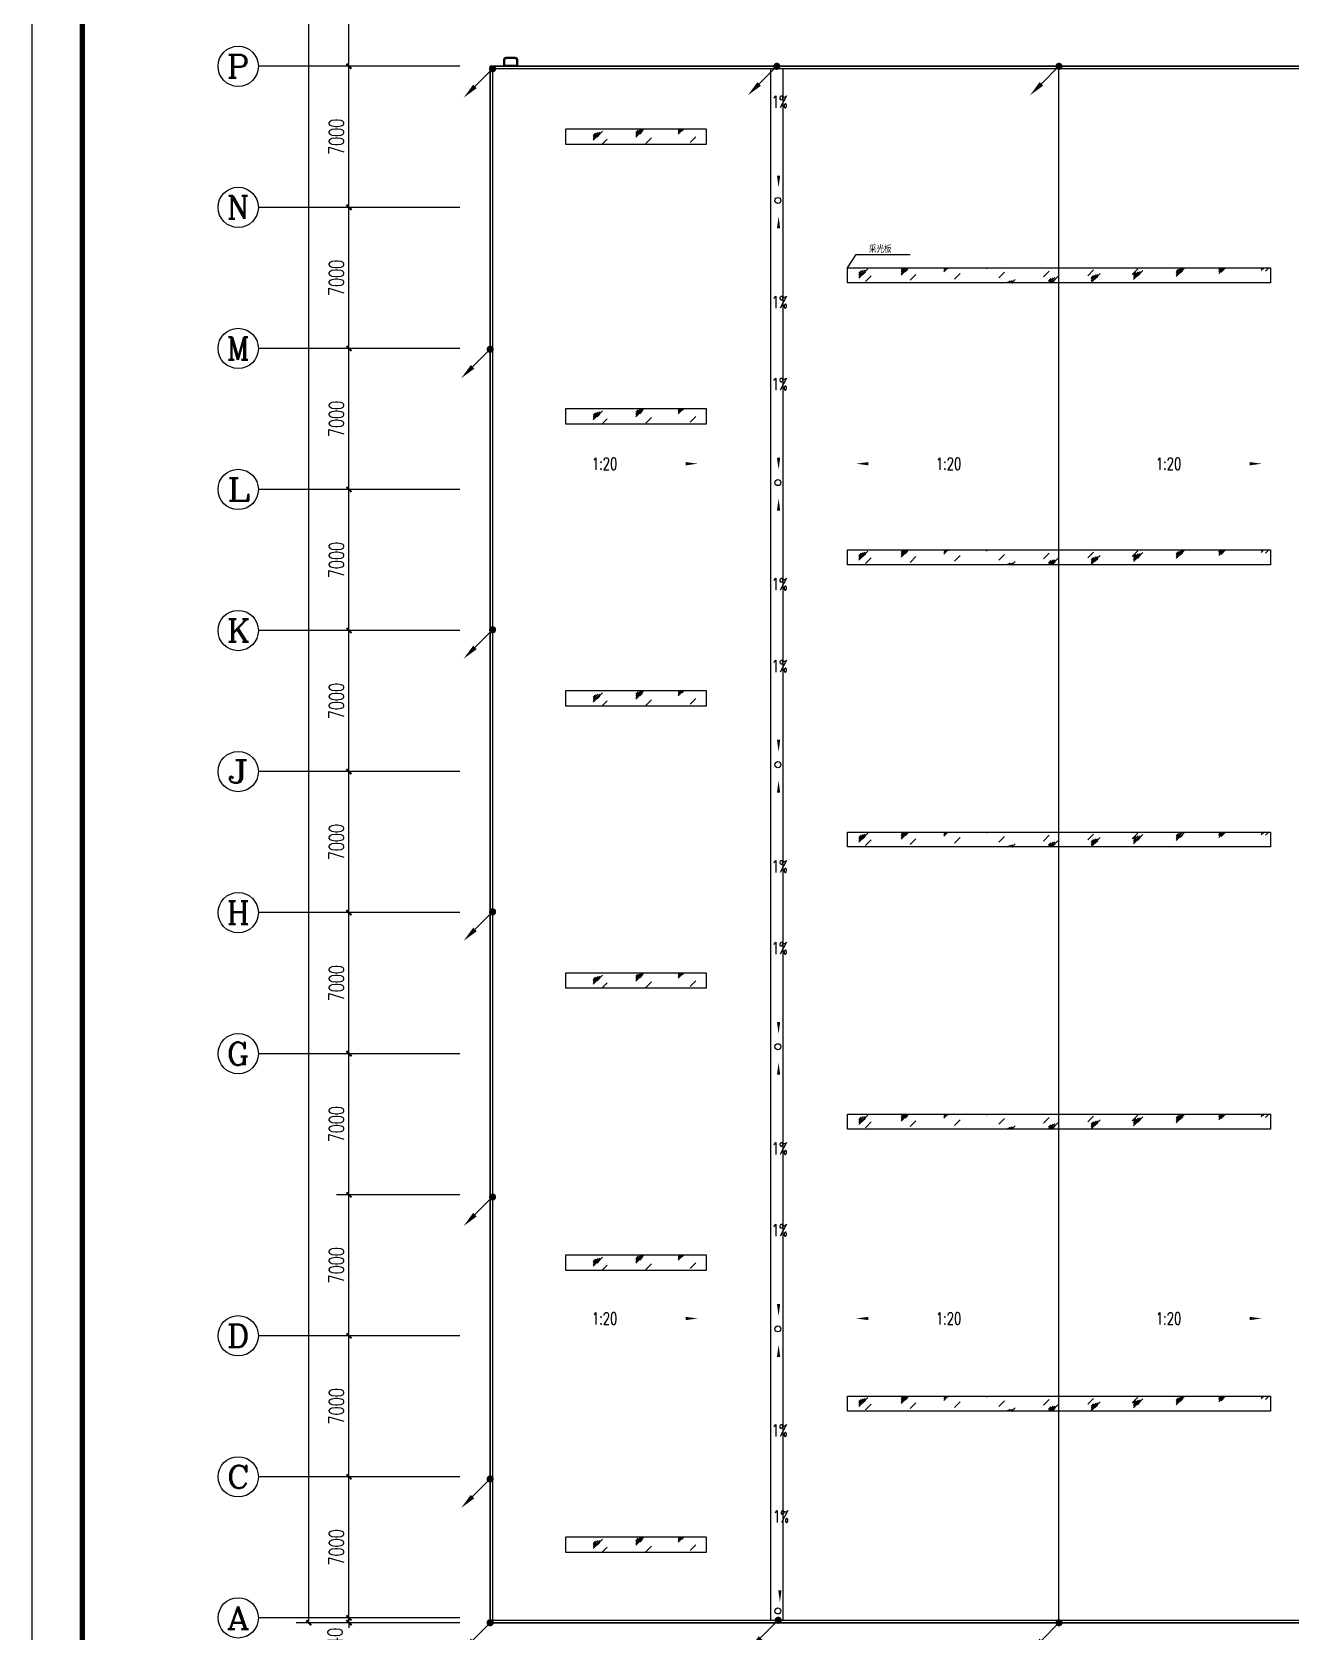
# Model space of a CAD drawing. Extents: x -496980 to 486425, y -292187 to -29437.
# Drawn here: x 337925 to 400385, y -241066 to -161663 of the extents above; entities that cross this region are included whole.
import ezdxf
from ezdxf.enums import TextEntityAlignment as Align

# ---------------------------------------------------------------- set-up
doc = ezdxf.new("R2010")
doc.units = 0
doc.header["$LTSCALE"] = 1000
doc.header["$MEASUREMENT"] = 0
doc.linetypes.add('30', pattern=[0])
for name, color, linetype in [('AXIS', 3, 'Continuous'), ('AXIS_TEXT', 7, 'Continuous'), ('DIM_SYMB', 3, 'Continuous'), ('killer_tk3.0000', 1, 'Continuous'), ('LWIRE', 4, 'Continuous'), ('PUB_TEXT', 7, 'Continuous'), ('PUB_TITLE', 4, 'Continuous')]:
    doc.layers.add(name, color=color, linetype=linetype)
doc.styles.add('-宋体', font='', dxfattribs={"width": 0.8})
doc.styles.add('_TCH_AXIS', font='COMPLEX', dxfattribs={"bigfont": 'GBCBIG'})
doc.styles.add('_TCH_DIM', font='SIMPLEX', dxfattribs={"bigfont": 'GBCBIG'})
doc.styles.add('_TCH_DIM_T3', font='SIMPLEX', dxfattribs={"width": 0.705882, "bigfont": 'GBCBIG'})
doc.styles.add('COMPLEX', font='COMPLEX')
doc.styles.get("Standard").update_dxf_attribs({"font": 'gbenor.shx', "bigfont": 'gbcbig.shx'})
doc.styles.get('-宋体').set_extended_font_data('SimSun')
doc.dimstyles.new('_TCH_ARCH&&250', dxfattribs={"dimtxt": 743.75, "dimasz": 250, "dimexe": 625, "dimexo": 750, "dimgap": 250, "dimtad": 1, "dimdec": 0, "dimzin": 0, "dimdsep": 46, "dimtxsty": '_TCH_DIM_T3', "dimblk": 'ARCHTICK', "dimcen": 0.09, "dimclrt": 7, "dimazin": 2, "dimtfac": 1, "dimtdec": 0, "dimtix": 1, "dimtmove": 2, "dimatfit": 3, "dimfxl": 0, "dimtolj": 1, "dimtzin": 0, "dimarcsym": 0})

# ---------------------------------------------------------------- blocks, each defined once
blk = doc.blocks.new('$TelecSys$00000080')
for p, q in [((-0.7, -0.7), (0, 0)), ((0.104, 0.104), (0.104, 0.104)), ((-0.104, -0.104), (-0.104, -0.104))]:
    blk.add_line(p, q)
at = {"const_width": 0.142}
blk.add_lwpolyline([(0.071, 0, 1), (-0.071, 0, 1)], format="xyb", close=True, dxfattribs=at)
blk.add_solid([(-0.63, -0.77), (-0.77, -0.63), (-1.15, -1.15)])
at = {"width": 0.8, "flags": 9}
blk.add_attdef('A', (0, 0), '', height=0.00002, rotation=180, dxfattribs=at)
blk = doc.blocks.new('_ArchTick')
at = {"color": 0, "linetype": 'ByBlock', "const_width": 0.4}
blk.add_lwpolyline([(-0.5, -0.5), (0.5, 0.5)], dxfattribs=at)
blk = doc.blocks.new('*D214')
at = {"layer": 'AXIS', "color": 0, "lineweight": -2}
for p, q in [((359163, -240366), (353038, -240366)), ((353663, -240366), (353663, -240116)), ((353663, -240606), (353663, -240366)), ((359163, -240606), (353038, -240606)), ((353663, -240606), (353663, -240856))]:
    blk.add_line(p, q, dxfattribs=at)
at = {"layer": 'Defpoints', "color": 0}
for p in [(353663, -240366), (359913, -240366), (359913, -240606)]:
    blk.add_point(p, dxfattribs=at)
at = {"layer": 'AXIS', "color": 0, "lineweight": -2, "xscale": 250, "yscale": 250, "zscale": 250}
for p, rotation in [((353663, -240366), 270), ((353663, -240606), 90)]:
    blk.add_blockref('_ArchTick', p, dxfattribs=dict(at, rotation=rotation))
at = {"layer": 'AXIS', "color": 7, "insert": (352976, -241531), "char_height": 743.8, "attachment_point": 5, "rotation": 90, "style": '_TCH_DIM_T3'}
blk.add_mtext('\\A1;240', dxfattribs=at)
blk = doc.blocks.new('*D215')
at = {"layer": 'AXIS', "color": 0, "lineweight": -2}
for p, q in [((359163, -233366), (353038, -233366)), ((353663, -240366), (353663, -233366)), ((359163, -240366), (353038, -240366))]:
    blk.add_line(p, q, dxfattribs=at)
at = {"layer": 'Defpoints', "color": 0}
for p in [(353663, -233366), (359913, -233366), (359913, -240366)]:
    blk.add_point(p, dxfattribs=at)
at = {"layer": 'AXIS', "color": 0, "lineweight": -2, "xscale": 250, "yscale": 250, "zscale": 250}
for p, rotation in [((353663, -233366), 90), ((353663, -240366), 270)]:
    blk.add_blockref('_ArchTick', p, dxfattribs=dict(at, rotation=rotation))
at = {"layer": 'AXIS', "color": 7, "insert": (353041, -236866), "char_height": 743.8, "attachment_point": 5, "rotation": 90, "style": '_TCH_DIM_T3'}
blk.add_mtext('\\A1;7000', dxfattribs=at)
blk = doc.blocks.new('*D216')
at = {"layer": 'AXIS', "color": 0, "lineweight": -2}
for p, q in [((359163, -226366), (353038, -226366)), ((353663, -233366), (353663, -226366)), ((359163, -233366), (353038, -233366))]:
    blk.add_line(p, q, dxfattribs=at)
at = {"layer": 'Defpoints', "color": 0}
for p in [(353663, -226366), (359913, -226366), (359913, -233366)]:
    blk.add_point(p, dxfattribs=at)
at = {"layer": 'AXIS', "color": 0, "lineweight": -2, "xscale": 250, "yscale": 250, "zscale": 250}
for p, rotation in [((353663, -226366), 90), ((353663, -233366), 270)]:
    blk.add_blockref('_ArchTick', p, dxfattribs=dict(at, rotation=rotation))
at = {"layer": 'AXIS', "color": 7, "insert": (353041, -229866), "char_height": 743.8, "attachment_point": 5, "rotation": 90, "style": '_TCH_DIM_T3'}
blk.add_mtext('\\A1;7000', dxfattribs=at)
blk = doc.blocks.new('*D217')
at = {"layer": 'AXIS', "color": 0, "lineweight": -2}
for p, q in [((359163, -219366), (353038, -219366)), ((353663, -226366), (353663, -219366)), ((359163, -226366), (353038, -226366))]:
    blk.add_line(p, q, dxfattribs=at)
at = {"layer": 'Defpoints', "color": 0}
for p in [(353663, -219366), (359913, -219366), (359913, -226366)]:
    blk.add_point(p, dxfattribs=at)
at = {"layer": 'AXIS', "color": 0, "lineweight": -2, "xscale": 250, "yscale": 250, "zscale": 250}
for p, rotation in [((353663, -219366), 90), ((353663, -226366), 270)]:
    blk.add_blockref('_ArchTick', p, dxfattribs=dict(at, rotation=rotation))
at = {"layer": 'AXIS', "color": 7, "insert": (353041, -222866), "char_height": 743.8, "attachment_point": 5, "rotation": 90, "style": '_TCH_DIM_T3'}
blk.add_mtext('\\A1;7000', dxfattribs=at)
blk = doc.blocks.new('*D218')
at = {"layer": 'AXIS', "color": 0, "lineweight": -2}
for p, q in [((359163, -212366), (353038, -212366)), ((353663, -219366), (353663, -212366)), ((359163, -219366), (353038, -219366))]:
    blk.add_line(p, q, dxfattribs=at)
at = {"layer": 'Defpoints', "color": 0}
for p in [(353663, -212366), (359913, -212366), (359913, -219366)]:
    blk.add_point(p, dxfattribs=at)
at = {"layer": 'AXIS', "color": 0, "lineweight": -2, "xscale": 250, "yscale": 250, "zscale": 250}
for p, rotation in [((353663, -212366), 90), ((353663, -219366), 270)]:
    blk.add_blockref('_ArchTick', p, dxfattribs=dict(at, rotation=rotation))
at = {"layer": 'AXIS', "color": 7, "insert": (353041, -215866), "char_height": 743.8, "attachment_point": 5, "rotation": 90, "style": '_TCH_DIM_T3'}
blk.add_mtext('\\A1;7000', dxfattribs=at)
blk = doc.blocks.new('*D219')
at = {"layer": 'AXIS', "color": 0, "lineweight": -2}
for p, q in [((359163, -205366), (353038, -205366)), ((353663, -212366), (353663, -205366)), ((359163, -212366), (353038, -212366))]:
    blk.add_line(p, q, dxfattribs=at)
at = {"layer": 'Defpoints', "color": 0}
for p in [(353663, -205366), (359913, -205366), (359913, -212366)]:
    blk.add_point(p, dxfattribs=at)
at = {"layer": 'AXIS', "color": 0, "lineweight": -2, "xscale": 250, "yscale": 250, "zscale": 250}
for p, rotation in [((353663, -205366), 90), ((353663, -212366), 270)]:
    blk.add_blockref('_ArchTick', p, dxfattribs=dict(at, rotation=rotation))
at = {"layer": 'AXIS', "color": 7, "insert": (353041, -208866), "char_height": 743.8, "attachment_point": 5, "rotation": 90, "style": '_TCH_DIM_T3'}
blk.add_mtext('\\A1;7000', dxfattribs=at)
blk = doc.blocks.new('*D220')
at = {"layer": 'AXIS', "color": 0, "lineweight": -2}
for p, q in [((359163, -198366), (353038, -198366)), ((353663, -205366), (353663, -198366)), ((359163, -205366), (353038, -205366))]:
    blk.add_line(p, q, dxfattribs=at)
at = {"layer": 'Defpoints', "color": 0}
for p in [(353663, -198366), (359913, -198366), (359913, -205366)]:
    blk.add_point(p, dxfattribs=at)
at = {"layer": 'AXIS', "color": 0, "lineweight": -2, "xscale": 250, "yscale": 250, "zscale": 250}
for p, rotation in [((353663, -198366), 90), ((353663, -205366), 270)]:
    blk.add_blockref('_ArchTick', p, dxfattribs=dict(at, rotation=rotation))
at = {"layer": 'AXIS', "color": 7, "insert": (353041, -201866), "char_height": 743.8, "attachment_point": 5, "rotation": 90, "style": '_TCH_DIM_T3'}
blk.add_mtext('\\A1;7000', dxfattribs=at)
blk = doc.blocks.new('*D221')
at = {"layer": 'AXIS', "color": 0, "lineweight": -2}
for p, q in [((359163, -191366), (353038, -191366)), ((353663, -198366), (353663, -191366)), ((359163, -198366), (353038, -198366))]:
    blk.add_line(p, q, dxfattribs=at)
at = {"layer": 'Defpoints', "color": 0}
for p in [(353663, -191366), (359913, -191366), (359913, -198366)]:
    blk.add_point(p, dxfattribs=at)
at = {"layer": 'AXIS', "color": 0, "lineweight": -2, "xscale": 250, "yscale": 250, "zscale": 250}
for p, rotation in [((353663, -191366), 90), ((353663, -198366), 270)]:
    blk.add_blockref('_ArchTick', p, dxfattribs=dict(at, rotation=rotation))
at = {"layer": 'AXIS', "color": 7, "insert": (353041, -194866), "char_height": 743.8, "attachment_point": 5, "rotation": 90, "style": '_TCH_DIM_T3'}
blk.add_mtext('\\A1;7000', dxfattribs=at)
blk = doc.blocks.new('*D222')
at = {"layer": 'AXIS', "color": 0, "lineweight": -2}
for p, q in [((359163, -184366), (353038, -184366)), ((353663, -191366), (353663, -184366)), ((359163, -191366), (353038, -191366))]:
    blk.add_line(p, q, dxfattribs=at)
at = {"layer": 'Defpoints', "color": 0}
for p in [(353663, -184366), (359913, -184366), (359913, -191366)]:
    blk.add_point(p, dxfattribs=at)
at = {"layer": 'AXIS', "color": 0, "lineweight": -2, "xscale": 250, "yscale": 250, "zscale": 250}
for p, rotation in [((353663, -184366), 90), ((353663, -191366), 270)]:
    blk.add_blockref('_ArchTick', p, dxfattribs=dict(at, rotation=rotation))
at = {"layer": 'AXIS', "color": 7, "insert": (353041, -187866), "char_height": 743.8, "attachment_point": 5, "rotation": 90, "style": '_TCH_DIM_T3'}
blk.add_mtext('\\A1;7000', dxfattribs=at)
blk = doc.blocks.new('*D223')
at = {"layer": 'AXIS', "color": 0, "lineweight": -2}
for p, q in [((359163, -177366), (353038, -177366)), ((353663, -184366), (353663, -177366)), ((359163, -184366), (353038, -184366))]:
    blk.add_line(p, q, dxfattribs=at)
at = {"layer": 'Defpoints', "color": 0}
for p in [(353663, -177366), (359913, -177366), (359913, -184366)]:
    blk.add_point(p, dxfattribs=at)
at = {"layer": 'AXIS', "color": 0, "lineweight": -2, "xscale": 250, "yscale": 250, "zscale": 250}
for p, rotation in [((353663, -177366), 90), ((353663, -184366), 270)]:
    blk.add_blockref('_ArchTick', p, dxfattribs=dict(at, rotation=rotation))
at = {"layer": 'AXIS', "color": 7, "insert": (353041, -180866), "char_height": 743.8, "attachment_point": 5, "rotation": 90, "style": '_TCH_DIM_T3'}
blk.add_mtext('\\A1;7000', dxfattribs=at)
blk = doc.blocks.new('*D224')
at = {"layer": 'AXIS', "color": 0, "lineweight": -2}
for p, q in [((359163, -170366), (353038, -170366)), ((353663, -177366), (353663, -170366)), ((359163, -177366), (353038, -177366))]:
    blk.add_line(p, q, dxfattribs=at)
at = {"layer": 'Defpoints', "color": 0}
for p in [(353663, -170366), (359913, -170366), (359913, -177366)]:
    blk.add_point(p, dxfattribs=at)
at = {"layer": 'AXIS', "color": 0, "lineweight": -2, "xscale": 250, "yscale": 250, "zscale": 250}
for p, rotation in [((353663, -170366), 90), ((353663, -177366), 270)]:
    blk.add_blockref('_ArchTick', p, dxfattribs=dict(at, rotation=rotation))
at = {"layer": 'AXIS', "color": 7, "insert": (353041, -173866), "char_height": 743.8, "attachment_point": 5, "rotation": 90, "style": '_TCH_DIM_T3'}
blk.add_mtext('\\A1;7000', dxfattribs=at)
blk = doc.blocks.new('*D225')
at = {"layer": 'AXIS', "color": 0, "lineweight": -2}
for p, q in [((359163, -163366), (353038, -163366)), ((353663, -170366), (353663, -163366)), ((359163, -170366), (353038, -170366))]:
    blk.add_line(p, q, dxfattribs=at)
at = {"layer": 'Defpoints', "color": 0}
for p in [(353663, -163366), (359913, -163366), (359913, -170366)]:
    blk.add_point(p, dxfattribs=at)
at = {"layer": 'AXIS', "color": 0, "lineweight": -2, "xscale": 250, "yscale": 250, "zscale": 250}
for p, rotation in [((353663, -163366), 90), ((353663, -170366), 270)]:
    blk.add_blockref('_ArchTick', p, dxfattribs=dict(at, rotation=rotation))
at = {"layer": 'AXIS', "color": 7, "insert": (353041, -166866), "char_height": 743.8, "attachment_point": 5, "rotation": 90, "style": '_TCH_DIM_T3'}
blk.add_mtext('\\A1;7000', dxfattribs=at)
blk = doc.blocks.new('*D226')
at = {"layer": 'AXIS', "color": 0, "lineweight": -2}
for p, q in [((359163, -156366), (353038, -156366)), ((353663, -163366), (353663, -156366)), ((359163, -163366), (353038, -163366))]:
    blk.add_line(p, q, dxfattribs=at)
at = {"layer": 'Defpoints', "color": 0}
for p in [(353663, -156366), (359913, -156366), (359913, -163366)]:
    blk.add_point(p, dxfattribs=at)
at = {"layer": 'AXIS', "color": 0, "lineweight": -2, "xscale": 250, "yscale": 250, "zscale": 250}
for p, rotation in [((353663, -156366), 90), ((353663, -163366), 270)]:
    blk.add_blockref('_ArchTick', p, dxfattribs=dict(at, rotation=rotation))
at = {"layer": 'AXIS', "color": 7, "insert": (353041, -159866), "char_height": 743.8, "attachment_point": 5, "rotation": 90, "style": '_TCH_DIM_T3'}
blk.add_mtext('\\A1;7000', dxfattribs=at)
blk = doc.blocks.new('*D243')
at = {"layer": 'AXIS', "color": 0, "lineweight": -2}
for p, q in [((359163, -58126), (351038, -58126)), ((351663, -240606), (351663, -58126)), ((359163, -240606), (351038, -240606))]:
    blk.add_line(p, q, dxfattribs=at)
at = {"layer": 'Defpoints', "color": 0}
for p in [(351663, -58126), (359913, -58126), (359913, -240606)]:
    blk.add_point(p, dxfattribs=at)
at = {"layer": 'AXIS', "color": 0, "lineweight": -2, "xscale": 250, "yscale": 250, "zscale": 250}
for p, rotation in [((351663, -58126), 90), ((351663, -240606), 270)]:
    blk.add_blockref('_ArchTick', p, dxfattribs=dict(at, rotation=rotation))
at = {"layer": 'AXIS', "color": 7, "insert": (351041, -149366), "char_height": 743.8, "attachment_point": 5, "rotation": 90, "style": '_TCH_DIM_T3'}
blk.add_mtext('\\A1;182480', dxfattribs=at)
blk = doc.blocks.new('_AXISO')
blk.add_circle((0, 0), 0.5)
at = {"layer": 'AXIS_TEXT', "style": 'COMPLEX', "width": 1.041667}
blk.add_attdef('A', text='', height=0.56, dxfattribs=at).set_placement((-0.25, -0.28), (0.25, -0.28), align=Align.FIT)

msp = doc.modelspace()

# ---------------------------------------------------------------- hatches: boundary and pattern name
h = msp.add_hatch()
h.set_pattern_fill('玻璃1', color=4, scale=200, style=0)
h.set_pattern_definition([(45, (316880.7, 277933.5), (-979.767, 979.767), [448, -1152]), (45, (317072.7, 278013.5), (-979.767, 979.767), [192, -1408]), (45, (316880.7, 278013.5), (-979.767, 979.767), [320, -1280]), (45, (316976.7, 277933.5), (1074.8023, -1074.8023), [400, -1200]), (45, (316880.7, 277853.5), (-979.767, 979.767), [640, -960]), (45, (316880.7, 278093.5), (-979.767, 979.767), [160, -1440])])
h.paths.add_polyline_path([(371413.3, -166486.2), (368367.6, -166486.2), (368367.6, -167226.2), (371413.3, -167226.2)])
h.paths.add_polyline_path([(368367.6, -166486.2), (364413.3, -166486.2), (364413.3, -167226.2), (368367.6, -167226.2)])
h = msp.add_hatch()
h.set_pattern_fill('玻璃1', color=4, scale=200, style=0)
h.set_pattern_definition([(45, (316426.5, 300570.3), (-979.767, 979.767), [448, -1152]), (45, (316618.5, 300650.3), (-979.767, 979.767), [192, -1408]), (45, (316426.5, 300650.3), (-979.767, 979.767), [320, -1280]), (45, (316522.5, 300570.3), (1074.8023, -1074.8023), [400, -1200]), (45, (316426.5, 300490.3), (-979.767, 979.767), [640, -960]), (45, (316426.5, 300730.3), (-979.767, 979.767), [160, -1440])])
h.paths.add_polyline_path([(395913.3, -173366.2), (388913.3, -173366.2), (388913.3, -174106.2), (395913.3, -174106.2)])
h.paths.add_polyline_path([(388913.3, -173366.2), (381913.3, -173366.2), (381913.3, -174106.2), (388913.3, -174106.2)])
h.paths.add_polyline_path([(381913.3, -173366.2), (378413.3, -173366.2), (378413.3, -174106.2), (381913.3, -174106.2)])
h.paths.add_polyline_path([(399413.3, -173366.2), (395913.3, -173366.2), (395913.3, -174106.2), (399413.3, -174106.2)])
h = msp.add_hatch()
h.set_pattern_fill('玻璃1', color=4, scale=200, style=0)
h.set_pattern_definition([(45, (316880.7, 264053.5), (-979.767, 979.767), [448, -1152]), (45, (317072.7, 264133.5), (-979.767, 979.767), [192, -1408]), (45, (316880.7, 264133.5), (-979.767, 979.767), [320, -1280]), (45, (316976.7, 264053.5), (1074.8023, -1074.8023), [400, -1200]), (45, (316880.7, 263973.5), (-979.767, 979.767), [640, -960]), (45, (316880.7, 264213.5), (-979.767, 979.767), [160, -1440])])
h.paths.add_polyline_path([(371413.3, -180366.2), (368367.6, -180366.2), (368367.6, -181106.2), (371413.3, -181106.2)])
h.paths.add_polyline_path([(368367.6, -180366.2), (364413.3, -180366.2), (364413.3, -181106.2), (368367.6, -181106.2)])
h = msp.add_hatch()
h.set_pattern_fill('玻璃1', color=4, scale=200, style=0)
h.set_pattern_definition([(45, (316426.5, 286570.3), (-979.767, 979.767), [448, -1152]), (45, (316618.5, 286650.3), (-979.767, 979.767), [192, -1408]), (45, (316426.5, 286650.3), (-979.767, 979.767), [320, -1280]), (45, (316522.5, 286570.3), (1074.8023, -1074.8023), [400, -1200]), (45, (316426.5, 286490.3), (-979.767, 979.767), [640, -960]), (45, (316426.5, 286730.3), (-979.767, 979.767), [160, -1440])])
h.paths.add_polyline_path([(395913.3, -187366.2), (388913.3, -187366.2), (388913.3, -188106.2), (395913.3, -188106.2)])
h.paths.add_polyline_path([(388913.3, -187366.2), (381913.3, -187366.2), (381913.3, -188106.2), (388913.3, -188106.2)])
h.paths.add_polyline_path([(381913.3, -187366.2), (378413.3, -187366.2), (378413.3, -188106.2), (381913.3, -188106.2)])
h.paths.add_polyline_path([(399413.3, -187366.2), (395913.3, -187366.2), (395913.3, -188106.2), (399413.3, -188106.2)])
h = msp.add_hatch()
h.set_pattern_fill('玻璃1', color=4, scale=200, style=0)
h.set_pattern_definition([(45, (316880.7, 250053.5), (-979.767, 979.767), [448, -1152]), (45, (317072.7, 250133.5), (-979.767, 979.767), [192, -1408]), (45, (316880.7, 250133.5), (-979.767, 979.767), [320, -1280]), (45, (316976.7, 250053.5), (1074.8023, -1074.8023), [400, -1200]), (45, (316880.7, 249973.5), (-979.767, 979.767), [640, -960]), (45, (316880.7, 250213.5), (-979.767, 979.767), [160, -1440])])
h.paths.add_polyline_path([(371413.3, -194366.2), (368367.6, -194366.2), (368367.6, -195106.2), (371413.3, -195106.2)])
h.paths.add_polyline_path([(368367.6, -194366.2), (364413.3, -194366.2), (364413.3, -195106.2), (368367.6, -195106.2)])
h = msp.add_hatch()
h.set_pattern_fill('玻璃1', color=4, scale=200, style=0)
h.set_pattern_definition([(45, (316426.5, 272570.3), (-979.767, 979.767), [448, -1152]), (45, (316618.5, 272650.3), (-979.767, 979.767), [192, -1408]), (45, (316426.5, 272650.3), (-979.767, 979.767), [320, -1280]), (45, (316522.5, 272570.3), (1074.8023, -1074.8023), [400, -1200]), (45, (316426.5, 272490.3), (-979.767, 979.767), [640, -960]), (45, (316426.5, 272730.3), (-979.767, 979.767), [160, -1440])])
h.paths.add_polyline_path([(395913.3, -201366.2), (388913.3, -201366.2), (388913.3, -202106.2), (395913.3, -202106.2)])
h.paths.add_polyline_path([(388913.3, -201366.2), (381913.3, -201366.2), (381913.3, -202106.2), (388913.3, -202106.2)])
h.paths.add_polyline_path([(381913.3, -201366.2), (378413.3, -201366.2), (378413.3, -202106.2), (381913.3, -202106.2)])
h.paths.add_polyline_path([(399413.3, -201366.2), (395913.3, -201366.2), (395913.3, -202106.2), (399413.3, -202106.2)])
h = msp.add_hatch()
h.set_pattern_fill('玻璃1', color=4, scale=200, style=0)
h.set_pattern_definition([(45, (316880.7, 236053.5), (-979.767, 979.767), [448, -1152]), (45, (317072.7, 236133.5), (-979.767, 979.767), [192, -1408]), (45, (316880.7, 236133.5), (-979.767, 979.767), [320, -1280]), (45, (316976.7, 236053.5), (1074.8023, -1074.8023), [400, -1200]), (45, (316880.7, 235973.5), (-979.767, 979.767), [640, -960]), (45, (316880.7, 236213.5), (-979.767, 979.767), [160, -1440])])
h.paths.add_polyline_path([(371413.3, -208366.2), (368367.6, -208366.2), (368367.6, -209106.2), (371413.3, -209106.2)])
h.paths.add_polyline_path([(368367.6, -208366.2), (364413.3, -208366.2), (364413.3, -209106.2), (368367.6, -209106.2)])
h = msp.add_hatch()
h.set_pattern_fill('玻璃1', color=4, scale=200, style=0)
h.set_pattern_definition([(45, (316426.5, 258570.3), (-979.767, 979.767), [448, -1152]), (45, (316618.5, 258650.3), (-979.767, 979.767), [192, -1408]), (45, (316426.5, 258650.3), (-979.767, 979.767), [320, -1280]), (45, (316522.5, 258570.3), (1074.8023, -1074.8023), [400, -1200]), (45, (316426.5, 258490.3), (-979.767, 979.767), [640, -960]), (45, (316426.5, 258730.3), (-979.767, 979.767), [160, -1440])])
h.paths.add_polyline_path([(395913.3, -215366.2), (388913.3, -215366.2), (388913.3, -216106.2), (395913.3, -216106.2)])
h.paths.add_polyline_path([(388913.3, -215366.2), (381913.3, -215366.2), (381913.3, -216106.2), (388913.3, -216106.2)])
h.paths.add_polyline_path([(381913.3, -215366.2), (378413.3, -215366.2), (378413.3, -216106.2), (381913.3, -216106.2)])
h.paths.add_polyline_path([(399413.3, -215366.2), (395913.3, -215366.2), (395913.3, -216106.2), (399413.3, -216106.2)])
h = msp.add_hatch()
h.set_pattern_fill('玻璃1', color=4, scale=200, style=0)
h.set_pattern_definition([(45, (316880.7, 222053.5), (-979.767, 979.767), [448, -1152]), (45, (317072.7, 222133.5), (-979.767, 979.767), [192, -1408]), (45, (316880.7, 222133.5), (-979.767, 979.767), [320, -1280]), (45, (316976.7, 222053.5), (1074.8023, -1074.8023), [400, -1200]), (45, (316880.7, 221973.5), (-979.767, 979.767), [640, -960]), (45, (316880.7, 222213.5), (-979.767, 979.767), [160, -1440])])
h.paths.add_polyline_path([(371413.3, -222366.2), (368367.6, -222366.2), (368367.6, -223106.2), (371413.3, -223106.2)])
h.paths.add_polyline_path([(368367.6, -222366.2), (364413.3, -222366.2), (364413.3, -223106.2), (368367.6, -223106.2)])
h = msp.add_hatch()
h.set_pattern_fill('玻璃1', color=4, scale=200, style=0)
h.set_pattern_definition([(45, (316426.5, 244570.3), (-979.767, 979.767), [448, -1152]), (45, (316618.5, 244650.3), (-979.767, 979.767), [192, -1408]), (45, (316426.5, 244650.3), (-979.767, 979.767), [320, -1280]), (45, (316522.5, 244570.3), (1074.8023, -1074.8023), [400, -1200]), (45, (316426.5, 244490.3), (-979.767, 979.767), [640, -960]), (45, (316426.5, 244730.3), (-979.767, 979.767), [160, -1440])])
h.paths.add_polyline_path([(395913.3, -229366.2), (388913.3, -229366.2), (388913.3, -230106.2), (395913.3, -230106.2)])
h.paths.add_polyline_path([(388913.3, -229366.2), (381913.3, -229366.2), (381913.3, -230106.2), (388913.3, -230106.2)])
h.paths.add_polyline_path([(381913.3, -229366.2), (378413.3, -229366.2), (378413.3, -230106.2), (381913.3, -230106.2)])
h.paths.add_polyline_path([(399413.3, -229366.2), (395913.3, -229366.2), (395913.3, -230106.2), (399413.3, -230106.2)])
h = msp.add_hatch()
h.set_pattern_fill('玻璃1', color=4, scale=200, style=0)
h.set_pattern_definition([(45, (316880.7, 208053.5), (-979.767, 979.767), [448, -1152]), (45, (317072.7, 208133.5), (-979.767, 979.767), [192, -1408]), (45, (316880.7, 208133.5), (-979.767, 979.767), [320, -1280]), (45, (316976.7, 208053.5), (1074.8023, -1074.8023), [400, -1200]), (45, (316880.7, 207973.5), (-979.767, 979.767), [640, -960]), (45, (316880.7, 208213.5), (-979.767, 979.767), [160, -1440])])
h.paths.add_polyline_path([(371413.3, -236366.2), (368367.6, -236366.2), (368367.6, -237106.2), (371413.3, -237106.2)])
h.paths.add_polyline_path([(368367.6, -236366.2), (364413.3, -236366.2), (364413.3, -237106.2), (368367.6, -237106.2)])

# ---------------------------------------------------------------- linework, layer by layer
for p, q in [((374613.3, -240486.2), (374613.3, -163486.2)), ((375213.3, -240486.2), (375213.3, -163486.2)), ((388913.3, -240606.2), (388913.3, -163366.2))]:
    msp.add_line(p, q)
for points in [[(459153.3, -79366.2), (459153.3, -114366.2), (466653.3, -114366.2), (466653.3, -170606.2), (459153.3, -170606.2), (459153.3, -191606.2), (452153.3, -191606.2), (452153.3, -219606.2), (442153.3, -219606.2), (442153.3, -224606.2), (436153.3, -224606.2), (436153.3, -238606.2), (431153.3, -238606.2), (431153.3, -240606.2), (360673.3, -240606.2), (360673.3, -163366.2), (402673.3, -163366.2), (402673.3, -79366.2)], [(402793.3, -79366.2), (402793.3, -163486.2), (360793.3, -163486.2), (360793.3, -240486.2), (431033.3, -240486.2), (431033.3, -238486.2), (436033.3, -238486.2), (436033.3, -224486.2), (442033.3, -224486.2), (442033.3, -219486.2), (452153.3, -219486.2)], [(402673.3, -79716.2), (402673.3, -163366.2), (360673.3, -163366.2), (360673.3, -240606.2), (431153.3, -240606.2), (431153.3, -238606.2), (436153.3, -238606.2), (436153.3, -224606.2), (442153.3, -224606.2), (442153.3, -219606.2), (452153.3, -219606.2)], [(378413.3, -173366.2), (378843, -172706.8), (381520, -172706.8)]]:
    msp.add_lwpolyline(points)
at = {"color": 4}
for points in [[(364413.3, -166486.2), (364413.3, -167226.2), (371413.3, -167226.2), (371413.3, -166486.2), (364413.3, -166486.2)], [(378413.3, -174106.2), (378413.3, -173366.2), (399413.3, -173366.2), (399413.3, -174106.2), (378413.3, -174106.2)], [(364413.3, -180366.2), (364413.3, -181106.2), (371413.3, -181106.2), (371413.3, -180366.2), (364413.3, -180366.2)], [(378413.3, -188106.2), (378413.3, -187366.2), (399413.3, -187366.2), (399413.3, -188106.2), (378413.3, -188106.2)], [(364413.3, -194366.2), (364413.3, -195106.2), (371413.3, -195106.2), (371413.3, -194366.2), (364413.3, -194366.2)], [(378413.3, -202106.2), (378413.3, -201366.2), (399413.3, -201366.2), (399413.3, -202106.2), (378413.3, -202106.2)], [(364413.3, -208366.2), (364413.3, -209106.2), (371413.3, -209106.2), (371413.3, -208366.2), (364413.3, -208366.2)], [(378413.3, -216106.2), (378413.3, -215366.2), (399413.3, -215366.2), (399413.3, -216106.2), (378413.3, -216106.2)], [(364413.3, -222366.2), (364413.3, -223106.2), (371413.3, -223106.2), (371413.3, -222366.2), (364413.3, -222366.2)], [(378413.3, -230106.2), (378413.3, -229366.2), (399413.3, -229366.2), (399413.3, -230106.2), (378413.3, -230106.2)], [(364413.3, -236366.2), (364413.3, -237106.2), (371413.3, -237106.2), (371413.3, -236366.2), (364413.3, -236366.2)]]:
    msp.add_lwpolyline(points, dxfattribs=at)
for centre in [(374956.7, -170023), (374956.7, -184023), (374956.7, -198023), (374956.7, -212023), (374956.7, -226023), (374956.7, -240023)]:
    msp.add_circle(centre, 150)
at = {"layer": 'AXIS'}
for p, q in [((359164.2, -163366.2), (349164.2, -163366.3)), ((359164.3, -170366.2), (349164.3, -170366.3)), ((359164.3, -177366.2), (349164.3, -177366.3)), ((359164.4, -184366.2), (349164.4, -184366.3)), ((359164.5, -191366.2), (349164.5, -191366.3)), ((359164.5, -198366.2), (349164.5, -198366.3)), ((359164.6, -205366.2), (349164.6, -205366.3)), ((359164.6, -212366.2), (349164.6, -212366.3)), ((359164.8, -226366.2), (349164.8, -226366.3)), ((359164.8, -233366.2), (349164.8, -233366.3)), ((359164.9, -240366.2), (349164.9, -240366.3))]:
    msp.add_line(p, q, dxfattribs=at)
at = {"layer": 'DIM_SYMB'}
for points in [[(374992.1, -165639.7, 0, 0, 0), (374992.1, -169387.9, 0, 160, 0), (374992.1, -168787.9, 0, 0, 0)], [(374992.1, -174561.4, 0, 0, 0), (374992.1, -170813.2, 0, 160, 0), (374992.1, -171413.2, 0, 0, 0)], [(374992.1, -179639.7, 0, 0, 0), (374992.1, -183387.9, 0, 160, 0), (374992.1, -182787.9, 0, 0, 0)], [(367236, -183087.4, 0, 0, 0), (370984.2, -183087.4, 0, 160, 0), (370384.2, -183087.4, 0, 0, 0)], [(382590.7, -183087.4, 0, 0, 0), (378842.5, -183087.4, 0, 160, 0), (379442.5, -183087.4, 0, 0, 0)], [(395236, -183087.4, 0, 0, 0), (398984.2, -183087.4, 0, 160, 0), (398384.2, -183087.4, 0, 0, 0)], [(374992.1, -188561.4, 0, 0, 0), (374992.1, -184813.2, 0, 160, 0), (374992.1, -185413.2, 0, 0, 0)], [(374992.1, -193639.7, 0, 0, 0), (374992.1, -197387.9, 0, 160, 0), (374992.1, -196787.9, 0, 0, 0)], [(374992.1, -202561.4, 0, 0, 0), (374992.1, -198813.2, 0, 160, 0), (374992.1, -199413.2, 0, 0, 0)], [(374992.1, -207639.7, 0, 0, 0), (374992.1, -211387.9, 0, 160, 0), (374992.1, -210787.9, 0, 0, 0)], [(374992.1, -216561.4, 0, 0, 0), (374992.1, -212813.2, 0, 160, 0), (374992.1, -213413.2, 0, 0, 0)], [(374992.1, -221639.7, 0, 0, 0), (374992.1, -225387.9, 0, 160, 0), (374992.1, -224787.9, 0, 0, 0)], [(367236, -225507.5, 0, 0, 0), (370984.2, -225507.5, 0, 160, 0), (370384.2, -225507.5, 0, 0, 0)], [(382590.7, -225507.5, 0, 0, 0), (378842.5, -225507.5, 0, 160, 0), (379442.5, -225507.5, 0, 0, 0)], [(395236, -225507.5, 0, 0, 0), (398984.2, -225507.5, 0, 160, 0), (398384.2, -225507.5, 0, 0, 0)], [(374992.1, -230561.4, 0, 0, 0), (374992.1, -226813.2, 0, 160, 0), (374992.1, -227413.2, 0, 0, 0)], [(375058.4, -235843, 0, 0, 0), (375058.4, -239591.1, 0, 160, 0), (375058.4, -238991.1, 0, 0, 0)]]:
    msp.add_lwpolyline(points, format="xyseb", dxfattribs=at)
at = {"layer": 'killer_tk3.0000', "color": 3, "linetype": '30', "ltscale": 0.02}
for points in [[(362030, -163028.7), (362030, -163366.2), (361355, -163366.2), (361355, -163028.7, -0.4142136), (361467.5, -162916.2), (361917.5, -162916.2, -0.4142136)], [(361985, -163073.7), (361985, -163321.2), (361400, -163321.2), (361400, -163073.7, -0.4142136), (361512.5, -162961.2), (361872.5, -162961.2, -0.4142136)]]:
    msp.add_lwpolyline(points, format="xyb", close=True, dxfattribs=at)
at = {"layer": 'PUB_TITLE'}
msp.add_lwpolyline([(337925, -29436.9), (337925, -292186.9), (486425, -292186.9), (486425, -29436.9)], close=True, dxfattribs=at)
at = {"layer": 'PUB_TITLE', "const_width": 250}
msp.add_lwpolyline([(340425, -35686.9), (340425, -289686.9), (483925, -289686.9), (483925, -35686.9)], close=True, dxfattribs=at)

# ---------------------------------------------------------------- block references
at = {"layer": 'AXIS'}
ref = msp.add_blockref('_AXISO', (348164.2, -163366.3), dxfattribs=dict(at, xscale=2000, yscale=2000, zscale=2000))
ref.add_attrib('A', 'P', dxfattribs={"layer": 'AXIS_TEXT', "height": 1131.4, "style": '_TCH_AXIS', "width": 1.235294}).set_placement((347598.5, -163932), (348729.9, -163932), align=Align.FIT)
ref = msp.add_blockref('_AXISO', (348164.3, -170366.3), dxfattribs=dict(at, xscale=2000, yscale=2000, zscale=2000))
ref.add_attrib('A', 'N', dxfattribs={"layer": 'AXIS_TEXT', "height": 1131.4, "style": '_TCH_AXIS', "width": 1.105263}).set_placement((347598.6, -170932), (348730, -170932), align=Align.FIT)
ref = msp.add_blockref('_AXISO', (348164.3, -177366.3), dxfattribs=dict(at, xscale=2000, yscale=2000, zscale=2000))
ref.add_attrib('A', 'M', dxfattribs={"layer": 'AXIS_TEXT', "height": 1131.4, "style": '_TCH_AXIS'}).set_placement((347598.7, -177932), (348730, -177932), align=Align.FIT)
ref = msp.add_blockref('_AXISO', (348164.4, -184366.3), dxfattribs=dict(at, xscale=2000, yscale=2000, zscale=2000))
ref.add_attrib('A', 'L', dxfattribs={"layer": 'AXIS_TEXT', "height": 1131.4, "style": '_TCH_AXIS', "width": 1.4}).set_placement((347598.7, -184932), (348730.1, -184932), align=Align.FIT)
ref = msp.add_blockref('_AXISO', (348164.5, -191366.3), dxfattribs=dict(at, xscale=2000, yscale=2000, zscale=2000))
ref.add_attrib('A', 'K', dxfattribs={"layer": 'AXIS_TEXT', "height": 1131.4, "style": '_TCH_AXIS', "width": 1.105263}).set_placement((347598.8, -191932), (348730.2, -191932), align=Align.FIT)
ref = msp.add_blockref('_AXISO', (348164.5, -198366.3), dxfattribs=dict(at, xscale=2000, yscale=2000, zscale=2000))
ref.add_attrib('A', 'J', dxfattribs={"layer": 'AXIS_TEXT', "height": 1131.4, "style": '_TCH_AXIS', "width": 1.909091}).set_placement((347598.8, -198932), (348730.2, -198932), align=Align.FIT)
ref = msp.add_blockref('_AXISO', (348164.6, -205366.3), dxfattribs=dict(at, xscale=2000, yscale=2000, zscale=2000))
ref.add_attrib('A', 'H', dxfattribs={"layer": 'AXIS_TEXT', "height": 1131.4, "style": '_TCH_AXIS', "width": 1.05}).set_placement((347598.9, -205932), (348730.3, -205932), align=Align.FIT)
ref = msp.add_blockref('_AXISO', (348164.6, -212366.3), dxfattribs=dict(at, xscale=2000, yscale=2000, zscale=2000))
ref.add_attrib('A', 'G', dxfattribs={"layer": 'AXIS_TEXT', "height": 1131.4, "style": '_TCH_AXIS', "width": 1.166667}).set_placement((347599, -212932), (348730.3, -212932), align=Align.FIT)
ref = msp.add_blockref('_AXISO', (348164.8, -226366.3), dxfattribs=dict(at, xscale=2000, yscale=2000, zscale=2000))
ref.add_attrib('A', 'D', dxfattribs={"layer": 'AXIS_TEXT', "height": 1131.4, "style": '_TCH_AXIS', "width": 1.235294}).set_placement((347599.1, -226932), (348730.4, -226932), align=Align.FIT)
ref = msp.add_blockref('_AXISO', (348164.8, -233366.3), dxfattribs=dict(at, xscale=2000, yscale=2000, zscale=2000))
ref.add_attrib('A', 'C', dxfattribs={"layer": 'AXIS_TEXT', "height": 1131.4, "style": '_TCH_AXIS', "width": 1.4}).set_placement((347599.1, -233932), (348730.5, -233932), align=Align.FIT)
ref = msp.add_blockref('_AXISO', (348164.9, -240366.3), dxfattribs=dict(at, xscale=2000, yscale=2000, zscale=2000))
ref.add_attrib('A', 'A', dxfattribs={"layer": 'AXIS_TEXT', "height": 1131.4, "style": '_TCH_AXIS', "width": 1.166667}).set_placement((347599.2, -240932), (348730.6, -240932), align=Align.FIT)
at = {"layer": 'LWIRE', "xscale": 1250, "yscale": 1250, "zscale": 1250}
for p in [(360793.3, -163486.2), (374902.5, -163366.2), (388913.3, -163366.2), (360673.3, -177406), (360793.3, -191328), (360793.3, -205328), (360793.3, -219478.5), (360673.3, -233470.5), (360673.3, -240606.2), (374974, -240486.2), (388913.3, -240606.2)]:
    msp.add_blockref('$TelecSys$00000080', p, dxfattribs=at)

# ---------------------------------------------------------------- texts
at = {"layer": 'DIM_SYMB', "color": 7, "style": '_TCH_DIM', "width": 0.705882}
for s, p in [('1%', (374652.1, -165429.7)), ('1%', (374652.1, -175366.4)), ('1%', (374652.1, -179429.7)), ('1:20', (365726, -183384.9)), ('1:20', (382800.7, -183384.9)), ('1:20', (393726, -183384.9)), ('1%', (374652.1, -189366.4)), ('1%', (374652.1, -193429.7)), ('1%', (374652.1, -203366.4)), ('1%', (374652.1, -207429.7)), ('1%', (374652.1, -217366.4)), ('1%', (374652.1, -221429.7)), ('1:20', (365726, -225805)), ('1:20', (382800.7, -225805)), ('1:20', (393726, -225805)), ('1%', (374652.1, -231366.4)), ('1%', (374718.4, -235633))]:
    msp.add_text(s, height=595, dxfattribs=at).set_placement(p)
at = {"layer": 'PUB_TEXT', "style": '-宋体', "width": 0.8}
msp.add_text('采光板', height=334.94, dxfattribs=at).set_placement((379478, -172585.3))

# ---------------------------------------------------------------- dimensions: what is measured, and where the dimension line sits
at = {"layer": 'AXIS'}
for p1, p2, distance, picture, middle in [((359913.3, -240606.2), (359913.3, -58126.2), 8250, '*D243', (351041.5, -149366.2)), ((359913.3, -163366.2), (359913.3, -156366.2), 6250, '*D226', (353041.5, -159866.2)), ((359913.3, -170366.2), (359913.3, -163366.2), 6250, '*D225', (353041.5, -166866.2)), ((359913.3, -177366.2), (359913.3, -170366.2), 6250, '*D224', (353041.5, -173866.2)), ((359913.3, -184366.2), (359913.3, -177366.2), 6250, '*D223', (353041.5, -180866.2)), ((359913.3, -191366.2), (359913.3, -184366.2), 6250, '*D222', (353041.5, -187866.2)), ((359913.3, -198366.2), (359913.3, -191366.2), 6250, '*D221', (353041.5, -194866.2)), ((359913.3, -205366.2), (359913.3, -198366.2), 6250, '*D220', (353041.5, -201866.2)), ((359913.3, -212366.2), (359913.3, -205366.2), 6250, '*D219', (353041.5, -208866.2)), ((359913.3, -219366.2), (359913.3, -212366.2), 6250, '*D218', (353041.5, -215866.2)), ((359913.3, -226366.2), (359913.3, -219366.2), 6250, '*D217', (353041.5, -222866.2)), ((359913.3, -233366.2), (359913.3, -226366.2), 6250, '*D216', (353041.5, -229866.2)), ((359913.3, -240366.2), (359913.3, -233366.2), 6250, '*D215', (353041.5, -236866.2))]:
    dim = msp.add_aligned_dim(p1=p1, p2=p2, distance=distance, dimstyle='_TCH_ARCH&&250', dxfattribs=at)
    dim.commit()
    dim.dimension.update_dxf_attribs({"geometry": picture, "text_midpoint": middle})
dim = msp.add_linear_dim(base=(353663.3, -240366.2), p1=(359913.3, -240606.2), p2=(359913.3, -240366.2), angle=90, dimstyle='_TCH_ARCH&&250', dxfattribs=at)
dim.commit()
dim.dimension.update_dxf_attribs({"geometry": '*D214', "text_midpoint": (352975.8, -241531.2), "dimtype": 129})

doc.saveas('drawing.dxf')
